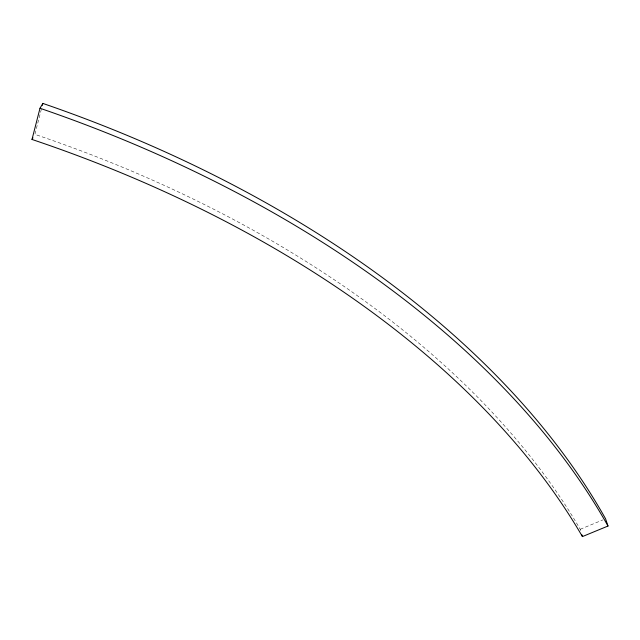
<?xml version="1.0" encoding="UTF-8"?>
<svg xmlns="http://www.w3.org/2000/svg" width="640" height="640" viewBox="0 0 640 640"><rect width="100%" height="100%" fill="white"/><g stroke="black" fill="none" stroke-linecap="round" stroke-linejoin="round"><path stroke-width="0.48" stroke-dasharray="3.2 2.4" d="M41.36 109.216L34.896 134.368A888.696 543.752 12.3 0 1 580.216 529.288L581.048 532.024M580.216 529.288L602.848 519.912"/><path stroke-width="0.96" d="M32 139.456L39.992 108.256L42.848 103.416A919.544 564.36 12.5 0 1 605.56 518.784L608 526.032L582.424 536.584A896.2 545.216 12.2 0 0 32 139.456L32.968 137.76M42.352 105.352L42.848 103.416M581.872 534.76L582.424 536.584M39.992 108.256A927.384 565.952 12.4 0 1 608 526.032"/></g></svg>
